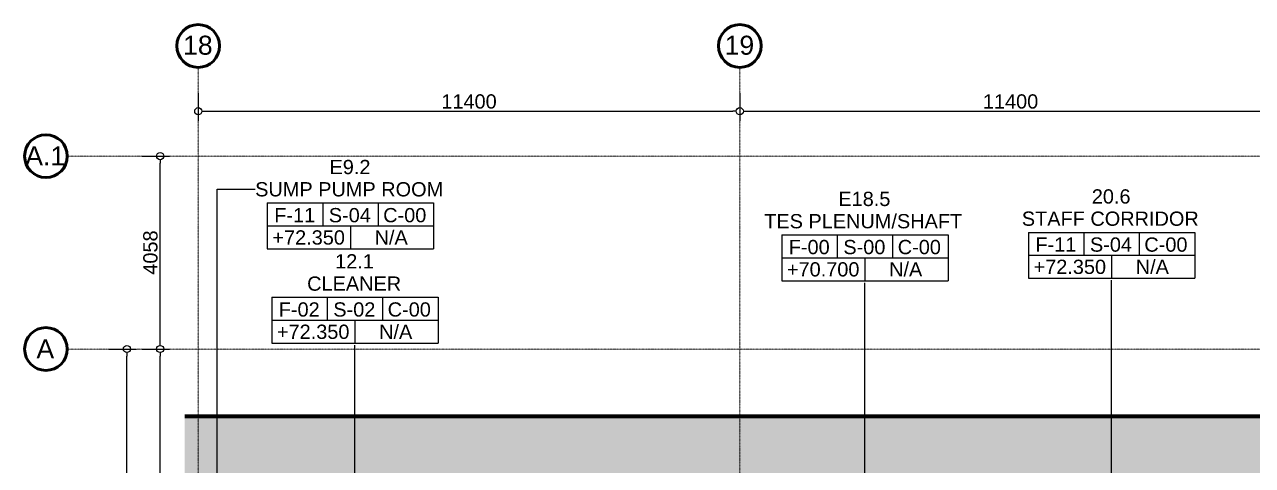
# Model space of a CAD drawing. Header units: millimetres. Extents: x -725999 to -647408, y -21008 to 19019.
# Drawn here: x -725538 to -699690, y 9745 to 19019 of the extents above; entities that cross this region are included whole.
import ezdxf

# ---------------------------------------------------------------- set-up
doc = ezdxf.new("R2010")
doc.units = ezdxf.units.MM
doc.linetypes.add('DPA_Grid _ Level 100', pattern=[10, 5.5, -1.6, 1.3, -1.6])
for name, color, linetype, lineweight in [('A-ANNO-DIMS', 1, 'Continuous', 9), ('A-ROOM-IDEN', 3, 'Continuous', 25), ('A-ROOM-LINE', 3, 'Continuous', 25), ('A-WALL', 5, 'Continuous', 35), ('A-WALL-PATT', 1, 'Continuous', 9), ('S-GRID', 251, 'Continuous', 9), ('S-GRID-IDEN', 3, 'Continuous', 50)]:
    doc.layers.add(name, color=color, linetype=linetype, lineweight=lineweight)
doc.styles.add('Arial', font='arial.ttf', dxfattribs={"height": 400})
doc.styles.add('Arial_2', font='arial.ttf', dxfattribs={"height": 300})
doc.dimstyles.new('DPA-DIM-3_0_C-C', dxfattribs={"dimscale": 304.8, "dimtxt": 306.07782, "dimasz": 0.492126, "dimexe": 0.656168, "dimexo": 0.0625, "dimgap": 0.164042, "dimtad": 1, "dimdec": 0, "dimzin": 0, "dimdsep": 46, "dimtxsty": 'Arial_2', "dimblk1": 'DOTBLANK', "dimblk2": 'DOTBLANK', "dimsah": 1, "dimcen": 0.09, "dimdle": 0.656168, "dimadec": 8, "dimazin": 0, "dimtfac": 1, "dimtdec": 4, "dimtix": 1, "dimtmove": 0, "dimatfit": 3, "dimfxl": 1.312336, "dimfxlon": 1, "dimtvp": 1, "dimtolj": 1, "dimtzin": 0, "dimarcsym": 2})

# ---------------------------------------------------------------- blocks, each defined once
blk = doc.blocks.new('DPA_Room Tag Box - Standard-4486259-4283-01 ENLARGED LOWER PLATFORM LEVEL - REFLECTED CEILING PLAN - SHEET 4')
at = {"layer": 'A-ROOM-LINE'}
for p, q in [((-17.5, -2.94), (-17.5, -12.6)), ((-17.5, -2.94), (17.5, -2.94)), ((-5.83, -2.94), (-5.83, -7.77)), ((5.83, -2.94), (5.83, -7.77)), ((17.5, -2.94), (17.5, -12.6)), ((-17.5, -7.77), (17.5, -7.77)), ((0, -7.77), (0, -12.6)), ((-17.5, -12.6), (17.5, -12.6))]:
    blk.add_line(p, q, dxfattribs=at)
blk = doc.blocks.new('Grid - 100 Scale-2291345-4283-01 ENLARGED LOWER PLATFORM LEVEL - REFLECTED CEILING PLAN - SHEET 4')
at = {"layer": 'S-GRID-IDEN'}
blk.add_circle((0, 0), 4.5, dxfattribs=at)
blk = doc.blocks.new('_DotBlank')
at = {"color": 0, "linetype": 'ByBlock', "lineweight": -2}
blk.add_line((-0.5, 0), (-1, 0), dxfattribs=at)
blk.add_circle((0, 0), 0.5, dxfattribs=at)
blk = doc.blocks.new('*D745')
at = {"layer": 'A-ANNO-DIMS', "color": 0, "lineweight": -2, "transparency": 16777216}
for p, q in [((-24245, 22119), (-24245, 21538)), ((-12845, 22119), (-12845, 21538)), ((-24095, 21738), (-12995, 21738))]:
    blk.add_line(p, q, dxfattribs=at)
at = {"layer": 'Defpoints', "color": 0, "transparency": 16777216}
for p in [(-24245, 22138), (-12845, 22138), (-12845, 21738)]:
    blk.add_point(p, dxfattribs=at)
at = {"layer": 'A-ANNO-DIMS', "color": 0, "lineweight": -2, "transparency": 16777216, "xscale": 150, "yscale": 150, "zscale": 150, "rotation": 180}
blk.add_blockref('_DotBlank', (-24245, 21738), dxfattribs=at)
at = {"layer": 'A-ANNO-DIMS', "color": 0, "lineweight": -2, "transparency": 16777216, "xscale": 150, "yscale": 150, "zscale": 150}
blk.add_blockref('_DotBlank', (-12845, 21738), dxfattribs=at)
at = {"layer": 'A-ANNO-DIMS', "color": 0, "transparency": 16777216, "insert": (-18545, 21941), "char_height": 300, "width": 1384.41, "attachment_point": 5, "style": 'Arial_2'}
blk.add_mtext('\\A1;11400', dxfattribs=at)
blk = doc.blocks.new('*D746')
at = {"layer": 'A-ANNO-DIMS', "color": 0, "lineweight": -2, "transparency": 16777216}
for p, q in [((-12845, 22119), (-12845, 21538)), ((-1445, 22119), (-1445, 21538)), ((-12695, 21738), (-1595, 21738))]:
    blk.add_line(p, q, dxfattribs=at)
at = {"layer": 'Defpoints', "color": 0, "transparency": 16777216}
for p in [(-12845, 22138), (-1445, 22138), (-1445, 21738)]:
    blk.add_point(p, dxfattribs=at)
at = {"layer": 'A-ANNO-DIMS', "color": 0, "lineweight": -2, "transparency": 16777216, "xscale": 150, "yscale": 150, "zscale": 150, "rotation": 180}
blk.add_blockref('_DotBlank', (-12845, 21738), dxfattribs=at)
at = {"layer": 'A-ANNO-DIMS', "color": 0, "lineweight": -2, "transparency": 16777216, "xscale": 150, "yscale": 150, "zscale": 150}
blk.add_blockref('_DotBlank', (-1445, 21738), dxfattribs=at)
at = {"layer": 'A-ANNO-DIMS', "color": 0, "transparency": 16777216, "insert": (-7145, 21941), "char_height": 300, "width": 1384.41, "attachment_point": 5, "style": 'Arial_2'}
blk.add_mtext('\\A1;11400', dxfattribs=at)
blk = doc.blocks.new('*D751')
at = {"layer": 'A-ANNO-DIMS', "color": 0, "lineweight": -2, "transparency": 16777216}
for p, q in [((-26128, 16735), (-25547, 16735)), ((-25747, 370), (-25747, 16585)), ((-26128, 220), (-25547, 220))]:
    blk.add_line(p, q, dxfattribs=at)
at = {"layer": 'Defpoints', "color": 0, "transparency": 16777216}
for p in [(-26147, 16735), (-25747, 16735), (-26147, 220)]:
    blk.add_point(p, dxfattribs=at)
at = {"layer": 'A-ANNO-DIMS', "color": 0, "lineweight": -2, "transparency": 16777216, "xscale": 150, "yscale": 150, "zscale": 150}
for p, rotation in [((-25747, 16735), 90), ((-25747, 220), 270)]:
    blk.add_blockref('_DotBlank', p, dxfattribs=dict(at, rotation=rotation))
at = {"layer": 'A-ANNO-DIMS', "color": 0, "transparency": 16777216, "insert": (-25951, 8478), "char_height": 300, "width": 1384.41, "attachment_point": 5, "rotation": 90, "style": 'Arial_2'}
blk.add_mtext('\\A1;16515', dxfattribs=at)
blk = doc.blocks.new('*D755')
at = {"layer": 'A-ANNO-DIMS', "color": 0, "lineweight": -2, "transparency": 16777216}
for p, q in [((-25428, 16735), (-24847, 16735)), ((-25047, 8270), (-25047, 16585)), ((-25428, 8120), (-24847, 8120))]:
    blk.add_line(p, q, dxfattribs=at)
at = {"layer": 'Defpoints', "color": 0, "transparency": 16777216}
for p in [(-25447, 16735), (-25047, 16735), (-25447, 8120)]:
    blk.add_point(p, dxfattribs=at)
at = {"layer": 'A-ANNO-DIMS', "color": 0, "lineweight": -2, "transparency": 16777216, "xscale": 150, "yscale": 150, "zscale": 150}
for p, rotation in [((-25047, 16735), 90), ((-25047, 8120), 270)]:
    blk.add_blockref('_DotBlank', p, dxfattribs=dict(at, rotation=rotation))
at = {"layer": 'A-ANNO-DIMS', "color": 0, "transparency": 16777216, "insert": (-25251, 12428), "char_height": 300, "width": 1107.53, "attachment_point": 5, "rotation": 90, "style": 'Arial_2'}
blk.add_mtext('\\A1;8615', dxfattribs=at)
blk = doc.blocks.new('*D809')
at = {"layer": 'A-ANNO-DIMS', "color": 0, "lineweight": -2, "transparency": 16777216}
for p, q in [((-25428, 20793), (-24847, 20793)), ((-25047, 16885), (-25047, 20643)), ((-25428, 16735), (-24847, 16735))]:
    blk.add_line(p, q, dxfattribs=at)
at = {"layer": 'Defpoints', "color": 0, "transparency": 16777216}
for p in [(-25447, 20793), (-25047, 20793), (-25447, 16735)]:
    blk.add_point(p, dxfattribs=at)
at = {"layer": 'A-ANNO-DIMS', "color": 0, "lineweight": -2, "transparency": 16777216, "xscale": 150, "yscale": 150, "zscale": 150}
for p, rotation in [((-25047, 20793), 90), ((-25047, 16735), 270)]:
    blk.add_blockref('_DotBlank', p, dxfattribs=dict(at, rotation=rotation))
at = {"layer": 'A-ANNO-DIMS', "color": 0, "transparency": 16777216, "insert": (-25251, 18764), "char_height": 300, "width": 1107.53, "attachment_point": 5, "rotation": 90, "style": 'Arial_2'}
blk.add_mtext('\\A1;4058', dxfattribs=at)
blk = doc.blocks.new('*U744')
at = {"layer": 'S-GRID', "linetype": 'DPA_Grid _ Level 100'}
for p, q in [((-24244.9, -16466.6), (-24244.9, 22660)), ((-12844.9, -16466.6), (-12844.9, 22660)), ((45315.1, 20793), (-27001, 20793)), ((45315.1, 16735), (-27001, 16735))]:
    blk.add_line(p, q, dxfattribs=at)
at = {"layer": 'S-GRID-IDEN', "xscale": 99.99999999999993, "yscale": 99.99999999999993, "zscale": 99.99999999999993}
for p in [(-24244.9, 23110), (-12844.9, 23110)]:
    blk.add_blockref('Grid - 100 Scale-2291345-4283-01 ENLARGED LOWER PLATFORM LEVEL - REFLECTED CEILING PLAN - SHEET 4', p, dxfattribs=at)
at = {"layer": 'S-GRID-IDEN', "xscale": 99.99999999999993, "yscale": 99.99999999999993, "zscale": 99.99999999999993, "rotation": 89.9999999999998}
for p in [(-27451, 20793), (-27451, 16735)]:
    blk.add_blockref('Grid - 100 Scale-2291345-4283-01 ENLARGED LOWER PLATFORM LEVEL - REFLECTED CEILING PLAN - SHEET 4', p, dxfattribs=at)
at = {"layer": 'S-GRID-IDEN', "lineweight": 9, "char_height": 400, "attachment_point": 1, "style": 'Arial'}
for s, insert, width in [('18', (-24563.7, 23325.8), 753.586), ('19', (-13163.7, 23325.8), 753.586), ('A.1', (-27885.2, 20996.9), 1026.16), ('A', (-27650.7, 16938.9), 456.962)]:
    blk.add_mtext(s, dxfattribs=dict(at, insert=insert, width=width))
at = {"layer": 'A-ANNO-DIMS'}
for base, p1, p2, picture, middle in [((-12844.9, 21738.1), (-24244.9, 22138.1), (-12844.9, 22138.1), '*D745', (-18544.9, 21941.3)), ((-1444.9, 21738.1), (-12844.9, 22138.1), (-1444.9, 22138.1), '*D746', (-7144.9, 21941.3))]:
    dim = blk.add_linear_dim(base=base, p1=p1, p2=p2, dimstyle='DPA-DIM-3_0_C-C', override={"dimpost": '<>', "dimfxl": 11400}, dxfattribs=at)
    dim.commit()
    dim.dimension.update_dxf_attribs({"geometry": picture, "text_midpoint": middle})
for base, p1, p2, override, picture, middle in [((-25047.4, 20793), (-25447.4, 16735), (-25447.4, 20793), {"dimpost": '<>', "dimfxl": 4057.997178}, '*D809', (-25250.5, 18764)), ((-25747.4, 16735), (-26147.4, 220), (-26147.4, 16735), {"dimpost": '<>', "dimfxl": 16515.002991}, '*D751', (-25950.5, 8477.5)), ((-25047.4, 16735), (-25447.4, 8120), (-25447.4, 16735), {"dimpost": '<>', "dimfxl": 8614.999996}, '*D755', (-25250.5, 12427.5))]:
    dim = blk.add_linear_dim(base=base, p1=p1, p2=p2, angle=90, dimstyle='DPA-DIM-3_0_C-C', override=override, dxfattribs=at)
    dim.commit()
    dim.dimension.update_dxf_attribs({"geometry": picture, "text_midpoint": middle})

msp = doc.modelspace()

# ---------------------------------------------------------------- hatches: boundary and pattern name
at = {"layer": 'A-WALL-PATT', "lineweight": 9}
h = msp.add_hatch(dxfattribs=at)
h.set_pattern_fill('FP_1', color=256, style=0, pattern_type=2)
h.set_pattern_definition([(50, (0, 0), (728.7365, -63.7558), [76.2, -838.2]), (355, (0, 0), (-140.9716, 764.2276), [60.96, -670.56]), (100.451, (60.7, -5.3), (587.77, 700.46675), [64.76, -712.36]), (46.184, (0, 203.2), (1084.3162, -168.171), [114.3, -1257.3]), (96.636, (90.4, 189.2), (949.6099, 989.7098), [97.14, -1068.54]), (351.184, (0, 203.2), (949.6206, 989.7012), [91.44, -1005.84]), (21, (101.6, 152.4), (606.45787, -409.06057), [76.2, -838.2]), (326, (101.6, 152.4), (247.20834, 736.7529), [60.96, -670.56]), (71.451, (152.14, 118.3), (853.66825, 327.6855), [64.76, -712.36]), (37.5, (0, 0), (12.35469, 338.22012), [33.528, -628.904, 33.528, -647.192, -673.1]), (37.5, (0, 0), (12.35469, 338.22012), [-1343.152, 33.528, -639.572]), (7.5, (0, 0), (267.27887, 400.72213), [33.528, -354.584, 33.528, -613.664, -256.54]), (7.5, (0, 0), (267.27887, 400.72213), [-1035.304, 33.528, -223.012]), (327.5, (-226.57, 0), (542.36333, -22.91534), [33.528, -220.472, 33.528, -758.952, -1051.56]), (327.5, (-226.57, 0), (542.36333, -22.91534), [-1046.48, 33.528, -1018.032]), (317.5, (-328.17, 0), (592.51696, 101.7071), [33.528, -296.672, 33.528, -492.76, -746.76]), (317.5, (-328.17, 0), (592.51696, 101.7071), [-856.488, 33.528, -713.232])])
h.paths.add_polyline_path([(-722166, 9279), (-653822, 9279), (-653822, 10779), (-722166, 10779)])

# ---------------------------------------------------------------- linework, layer by layer
at = {"layer": 'A-ROOM-IDEN'}
for p, q in [((-721481, 15560), (-720684, 15560)), ((-721481, 6112), (-721481, 15560)), ((-707848, 4167), (-707848, 13589)), ((-702656, 642), (-702656, 13642)), ((-718584, 7025), (-718584, 12277))]:
    msp.add_line(p, q, dxfattribs=at)
at = {"layer": 'A-WALL', "color": 7, "lineweight": 70}
msp.add_line((-722166, 10779), (-653822, 10779), dxfattribs=at)

# ---------------------------------------------------------------- block references
msp.add_blockref('*U744', (-697637, -4541))
at = {"layer": 'A-ROOM-IDEN', "xscale": 99.99999999999993, "yscale": 99.99999999999993, "zscale": 99.99999999999993}
for p in [(-718679, 15560), (-707848, 14889), (-702656, 14942), (-718584, 13577)]:
    msp.add_blockref('DPA_Room Tag Box - Standard-4486259-4283-01 ENLARGED LOWER PLATFORM LEVEL - REFLECTED CEILING PLAN - SHEET 4', p, dxfattribs=at)

# ---------------------------------------------------------------- texts
at = {"layer": 'A-ROOM-IDEN', "lineweight": 9, "char_height": 300, "attachment_point": 1, "style": 'Arial_2'}
for s, insert, width in [('E9.2', (-719119, 16173), 1066.24), ('SUMP PUMP ROOM', (-720684, 15704), 4850.21), ('20.6', (-703072, 15554), 1010.13), ('E18.5', (-708407, 15502), 1354.85), ('F-11', (-720282, 15160), 1058.23), ('S-04', (-719134, 15160), 1090.29), ('C-00', (-717989, 15160), 1114.35), ('TES PLENUM/SHAFT', (-709968, 15033), 5130.8), ('STAFF CORRIDOR', (-704545, 15086), 4569.62), ('+72.350', (-720321, 14691), 1883.97), ('N/A', (-718170, 14691), 857.81), ('F-00', (-709451, 14489), 1058.23), ('S-00', (-708302, 14489), 1090.29), ('C-00', (-707157, 14489), 1114.35), ('F-11', (-704259, 14541), 1058.23), ('S-04', (-703111, 14541), 1090.29), ('C-00', (-701966, 14541), 1114.35), ('12.1', (-719001, 14189), 1010.13), ('+70.700', (-709490, 14020), 1883.97), ('N/A', (-707339, 14020), 857.81), ('+72.350', (-704298, 14073), 1883.97), ('N/A', (-702147, 14073), 857.81), ('CLEANER', (-719590, 13720), 2429.11), ('F-02', (-720187, 13176), 1058.23), ('S-02', (-719039, 13176), 1090.29), ('C-00', (-717894, 13176), 1114.35), ('+72.350', (-720226, 12707), 1883.97), ('N/A', (-718075, 12707), 857.81)]:
    msp.add_mtext(s, dxfattribs=dict(at, insert=insert, width=width))

doc.saveas('drawing.dxf')
